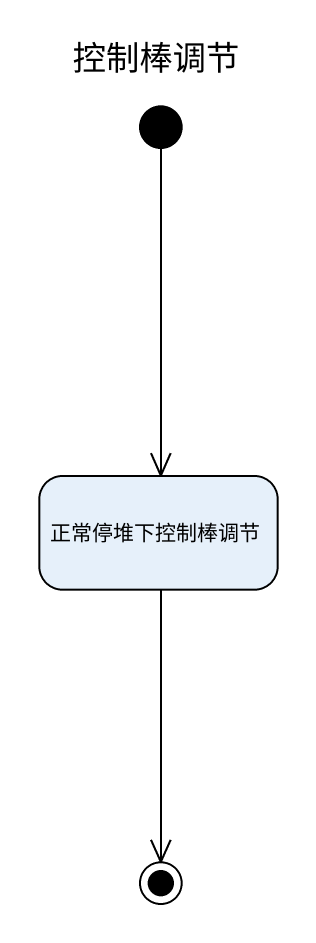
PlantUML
@startuml
title 控制棒调节
hide empty description
state 正常停堆下控制棒调节
[*] --> 正常停堆下控制棒调节
正常停堆下控制棒调节 --> [*]
@enduml
